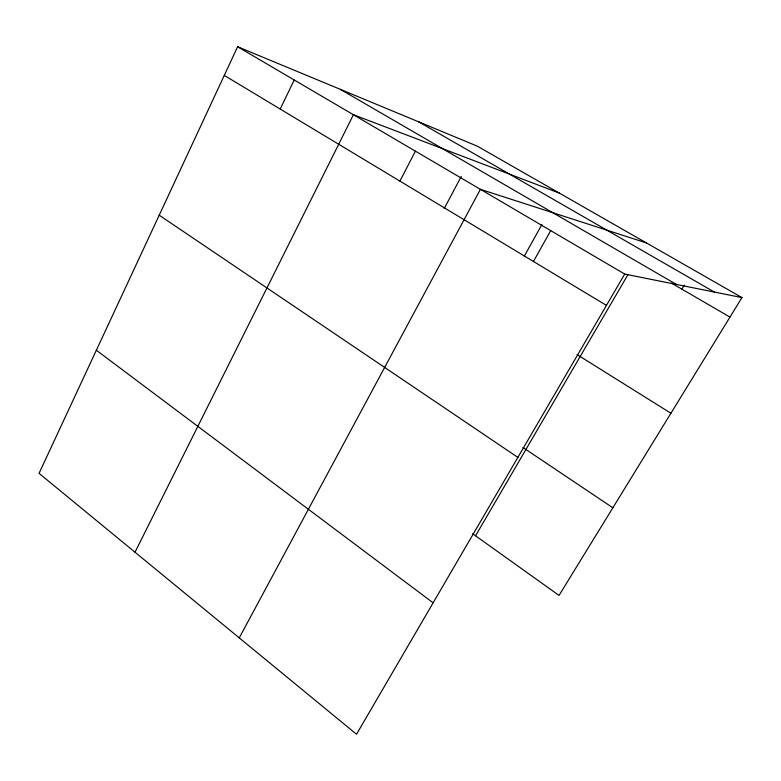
<?xml version="1.0" encoding="UTF-8"?>
<svg xmlns="http://www.w3.org/2000/svg" width="781" height="781" viewBox="0 0 781 781"><rect width="100%" height="100%" fill="white"/><g stroke="black" fill="none" stroke-linecap="round" stroke-linejoin="round"><path stroke-width="1.17" d="M741.95 297.59L477.347 146.174L237.619 46.743L39.05 473.354L356.536 734.257L624.712 274.072L741.95 297.59L559.04 595.425L472.642 533.726M280.203 109.057L294.212 79.984M135.006 552.216L353.422 114.748L559.391 193.122M399.911 181.104L415.414 151.153M444.174 208.595L461.278 176.418M239.259 637.882L480.403 189.324L646.463 242.95M524.285 256.188L541.897 224.557M533.452 261.479L550.722 230.62M475.551 535.795L627.944 274.678M681.881 289.146L684.312 285.085M418.743 121.865L714.39 292.065M340.331 89.346L676.424 284.45M671.523 283.132L729.971 317.096M237.619 46.743L624.712 274.072M224.284 75.396L606.456 305.41M577.1 354.594L670.918 413.256M522.899 447.464L612.86 507.787M159.207 215.195L517.881 457.402M96.356 350.239L433.123 602.834"/></g></svg>
